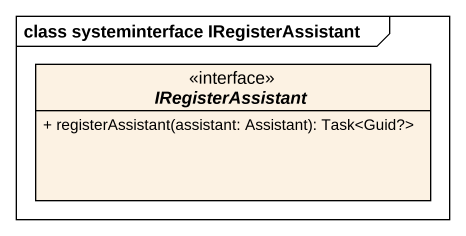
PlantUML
@startuml
mainframe class systeminterface IRegisterAssistant
hide circle
hide empty members
skinparam classAttributeIconSize 0
interface IRegisterAssistant {
  + registerAssistant(assistant: Assistant): Task<Guid?>
}
@enduml
